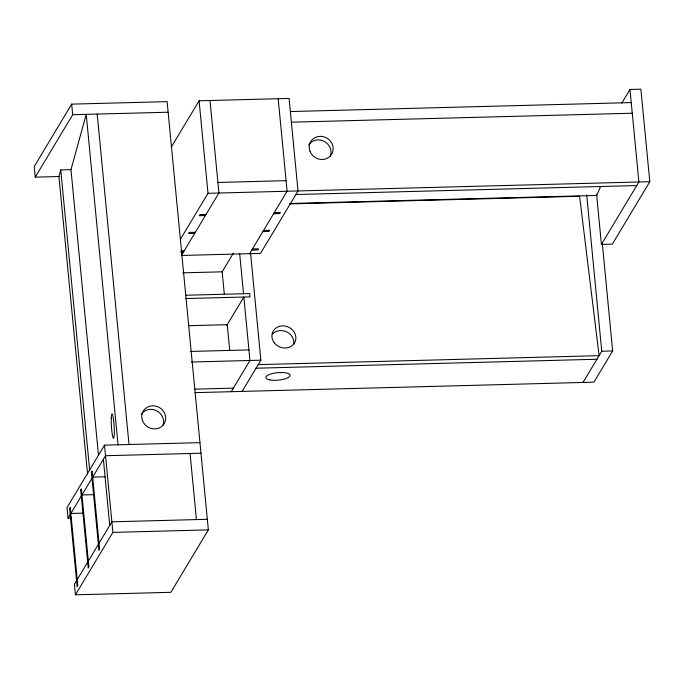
<?xml version="1.0" encoding="UTF-8"?>
<svg xmlns="http://www.w3.org/2000/svg" width="684" height="684" viewBox="0 0 684 684"><rect width="100%" height="100%" fill="white"/><g stroke="black" fill="none" stroke-linecap="round" stroke-linejoin="round"><path stroke-width="1.03" d="M118.041 444.797L86.227 114.365L70.974 169.658L60.748 169.931L58.935 176.523L87.578 474.021M600.475 186.715L596.704 195.436L289.905 203.499M76.557 580.673L74.419 584.247L75.437 594.815L170.889 592.31L208.355 529.878L167.118 101.634L71.666 104.139L34.2 166.571L35.217 177.147L59.611 176.506M35.217 177.147L72.692 114.715L71.666 104.139M171.402 146.94L199.095 100.796L289.093 98.428L298.002 190.947L260.527 253.379L181.44 255.457L218.914 193.025L210.005 100.505M180.311 239.46L208.004 193.315L199.095 100.796M199.959 442.642L104.507 445.156L67.032 507.579L68.049 518.156L71.239 518.07M80.729 490.137L81.396 489.017L88.903 567.002L88.236 568.122L80.729 490.137L81.413 489.154M68.049 518.156L70.195 514.59M81.302 496.08L70.862 513.479L83.593 513.137M92.007 478.244L81.969 494.968L93.64 494.66M224.292 293.966L222.155 271.813L233.398 253.089M249.617 253.67L287.092 191.238L278.183 98.718M226.712 325.575L243.846 297.036L249.951 360.485L231.218 391.701M77.224 579.562L87.663 562.171M88.339 561.06L98.368 544.336M99.043 543.216L111.885 521.815L207.338 519.301M75.437 594.815L112.903 532.391L104.507 445.156M242.127 391.41L260.861 360.194L250.618 253.849M621.833 103.045L629.981 89.467L640.891 89.185L649.8 181.705L612.334 244.137L601.424 244.419L596.61 194.436M601.424 244.419L638.89 181.987L629.981 89.467M583.016 382.45L601.749 351.234L586.701 194.906M602.322 243.538L612.659 350.952L593.926 382.168L195 392.65M72.692 114.715L168.136 112.21M290.358 111.552L631.246 102.591M291.375 122.188L632.273 113.228M217.897 182.457L286.074 180.662M208.004 193.315L649.8 181.705M295.856 194.521L636.753 185.561M289.836 203.909L579.596 196.291L599.099 355.663L258.201 364.623M206.064 214.434L199.933 214.596L199.258 215.708L205.397 215.546M274.241 212.638L280.38 212.485L279.713 213.596L273.574 213.759M195.359 232.269L189.22 232.432L188.553 233.543L194.692 233.389M263.537 230.482L269.539 230.32L269.009 231.431L262.87 231.594M181.183 250.857L184.252 250.78M252.43 248.985L258.569 248.822L257.902 249.942L251.763 250.096M180.516 251.968L183.586 251.892M182.739 272.856L222.155 271.813M186.151 295.24L249.66 293.573L249.976 296.873L185.407 298.575M188.895 325.695L227.25 324.686L229.696 350.063M190.34 351.448L248.933 349.909M191.358 362.024L260.861 360.194M601.749 351.234L612.659 350.952M256.047 368.214L596.944 359.254M195.008 389.136L233.355 388.127M200.976 453.218L105.524 455.724L92.673 477.133L105.404 476.799M112.903 532.391L208.355 529.878M239.665 253.661L243.521 293.735M190.067 453.501L196.428 519.592M97.196 114.074L129.011 444.506M103.378 459.297L109.748 525.38M70.974 169.658L98.496 455.476M60.748 169.931L89.707 470.618M272.471 333.997A12.209 10.867 23.4 0 1 286.656 331.851A12.209 10.867 23.4 0 1 293.744 344.18M308.638 145.093A12.209 11.329 31 0 1 324.054 141.297A12.209 11.329 31 0 1 330.338 156.08M141.186 414.547A12.209 11.329 31 0 1 156.602 410.751A12.209 11.329 31 0 1 162.886 425.534M70.29 507.528L69.623 508.639L77.13 586.624L77.796 585.513L70.29 507.528M92.101 471.182L91.434 472.302L98.941 550.278L99.616 549.166L92.101 471.182M274.233 342.752A12.209 10.867 23.4 0 0 294.898 342.214A12.209 10.867 23.4 0 0 282.526 325.858A12.209 10.867 23.4 0 0 274.233 342.752M269.975 379.945A12.209 3.753 -5.5 0 0 289.896 376.097A12.209 3.753 -5.5 0 0 274.027 373.19A12.209 3.753 -5.5 0 0 269.975 379.945M309.955 151.198A12.209 11.329 31 0 0 330.423 155.858A12.209 11.329 31 0 0 323.207 136.655A12.209 11.329 31 0 0 309.955 151.198M111.27 417.958A12.209 1.359 86.6 0 0 113.193 437.991A12.209 1.359 86.6 0 0 113.826 422.208A12.209 1.359 86.6 0 0 111.27 417.958M142.503 420.651A12.209 11.329 31 0 0 162.963 425.311A12.209 11.329 31 0 0 155.755 406.108A12.209 11.329 31 0 0 142.503 420.651"/></g></svg>
